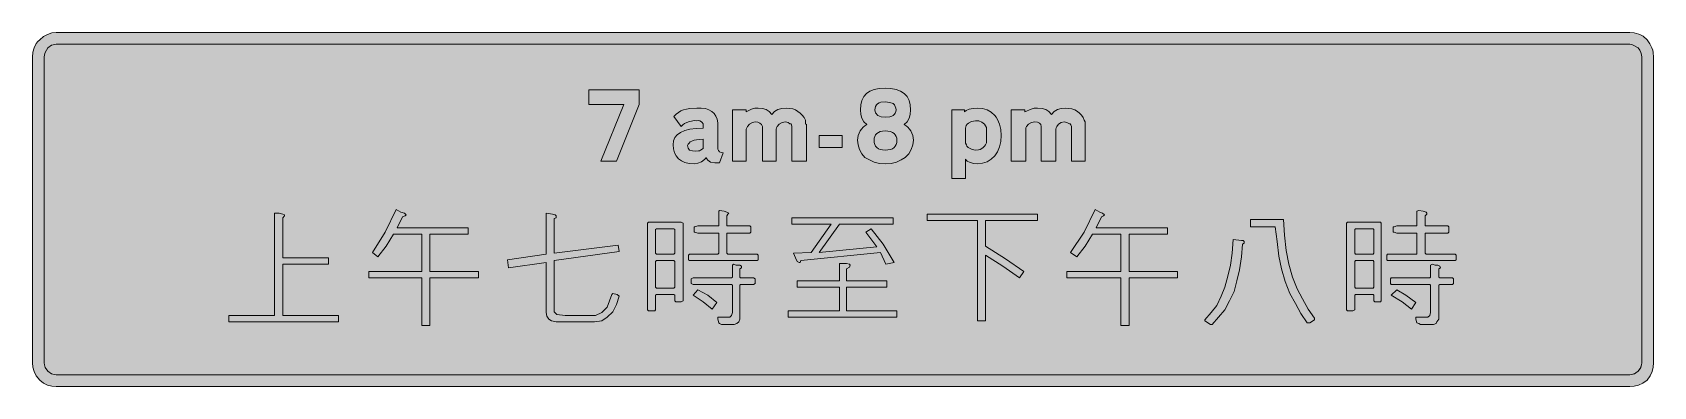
# Model space of a CAD drawing. Header units: metres. Extents: x 18 to 551, y 79 to 195.
import ezdxf

# ---------------------------------------------------------------- set-up
doc = ezdxf.new("R2010")
doc.units = ezdxf.units.M
doc.layers.add('FILL_BLACK_000000', color=7, linetype='Continuous', true_color=0x000000)
doc.layers.add('FILL_PINK_E1E1E1', color=7, linetype='Continuous', true_color=0xe1e1e1)

msp = doc.modelspace()

# ---------------------------------------------------------------- hatches: boundary and pattern name
at = {"layer": 'FILL_BLACK_000000', "true_color": 0x000000}
h = msp.add_hatch(color=7, dxfattribs=at)
h.dxf.hatch_style = 1
h.paths.add_polyline_path([(545.79, 194.34), (546.47, 194.06), (547.14, 193.66), (548.49, 192.54), (549.35, 191.19), (549.99, 189.84), (550.34, 189.12), (550.51, 188.34), (550.59, 186.84), (550.59, 86.34), (550.47, 84.94), (550.1, 83.49), (549.45, 82.04), (548.49, 80.64), (547.09, 79.68), (545.64, 79.03), (544.19, 78.66), (542.79, 78.54), (26.19, 78.54), (24.8, 78.66), (23.38, 79.03), (22.01, 79.68), (20.79, 80.64), (19.66, 82.04), (18.91, 83.49), (18.51, 84.94), (18.39, 86.34), (18.39, 186.84), (18.51, 188.41), (18.91, 189.91), (19.66, 191.31), (20.17, 191.95), (20.79, 192.54), (22.01, 193.55), (23.38, 194.3), (24.8, 194.78), (26.19, 194.94), (542.79, 194.94), (544.18, 194.75), (545.79, 194.34)])
h.paths.add_polyline_path([(24.69, 190.74), (23.49, 189.84), (22.59, 188.34), (22.33, 187.59), (22.29, 186.84), (22.29, 86.34), (22.33, 85.7), (22.59, 84.84), (23.49, 83.64), (24.69, 82.74), (25.55, 82.48), (26.19, 82.44), (542.79, 82.44), (543.43, 82.48), (544.29, 82.74), (545.49, 83.64), (546.39, 84.84), (546.65, 85.7), (546.69, 86.34), (546.69, 186.84), (546.63, 187.56), (546.43, 188.34), (546.06, 189.12), (545.49, 189.84), (544.14, 190.66), (543.46, 190.94), (542.79, 191.04), (26.19, 191.04), (24.69, 190.74)], flags=16)
h = msp.add_hatch(color=7, dxfattribs=at)
h.dxf.hatch_style = 1
h.paths.add_polyline_path([(201.09, 171.24), (201.09, 176.04), (217.59, 176.04), (217.59, 171.24), (210.09, 152.64), (204.99, 152.64), (212.49, 171.24), (201.09, 171.24)])
h = msp.add_hatch(color=7, dxfattribs=at)
h.dxf.hatch_style = 1
h.paths.add_polyline_path([(293.14, 153.01), (291.69, 153.84), (290.68, 155.07), (289.93, 156.46), (289.45, 157.97), (289.29, 159.54), (289.35, 160.33), (289.51, 161.1), (289.76, 161.84), (290.12, 162.54), (290.55, 163.18), (291.06, 163.76), (291.64, 164.25), (292.29, 164.64), (291.33, 165.6), (290.68, 166.7), (290.31, 167.97), (290.19, 169.44), (290.32, 171.13), (290.7, 172.59), (291.33, 173.83), (292.22, 174.84), (293.35, 175.63), (294.75, 176.19), (296.39, 176.53), (298.29, 176.64), (300.2, 176.53), (301.89, 176.19), (303.35, 175.63), (304.59, 174.84), (305.55, 173.83), (306.2, 172.59), (306.57, 171.13), (306.69, 169.44), (306.57, 167.97), (306.2, 166.7), (305.55, 165.6), (304.59, 164.64), (305.24, 164.25), (305.82, 163.76), (306.33, 163.18), (306.77, 162.54), (307.12, 161.84), (307.37, 161.1), (307.53, 160.33), (307.59, 159.54), (307.42, 157.97), (306.92, 156.46), (306.07, 155.07), (304.89, 153.84), (303.61, 153.01), (302.04, 152.34), (300.25, 151.9), (298.29, 151.74), (296.5, 151.9), (294.76, 152.34), (293.14, 153.01)])
h.paths.add_polyline_path([(300.99, 167.68), (301.38, 168.02), (301.67, 168.43), (301.83, 168.91), (301.89, 169.44), (301.83, 170.06), (301.67, 170.6), (301.38, 171.09), (300.99, 171.54), (299.87, 171.95), (298.29, 172.14), (296.89, 171.97), (296.32, 171.76), (295.85, 171.46), (295.48, 171.09), (295.21, 170.62), (295.05, 170.07), (294.99, 169.44), (295.05, 168.99), (295.21, 168.54), (295.89, 167.64), (296.98, 167.23), (298.29, 167.04), (299.87, 167.2), (300.48, 167.4), (300.99, 167.68)], flags=16)
h.paths.add_polyline_path([(296.71, 162.32), (296.1, 162.07), (295.59, 161.71), (295.2, 161.28), (294.91, 160.77), (294.75, 160.19), (294.69, 159.54), (294.75, 158.8), (294.91, 158.14), (295.2, 157.57), (295.59, 157.1), (296.1, 156.73), (296.71, 156.46), (297.45, 156.3), (298.29, 156.24), (299.23, 156.3), (300.04, 156.46), (300.71, 156.73), (301.25, 157.1), (301.67, 157.57), (301.96, 158.14), (302.13, 158.8), (302.19, 159.54), (302.13, 160.19), (301.96, 160.77), (301.67, 161.28), (301.25, 161.71), (300.71, 162.07), (300.04, 162.32), (299.23, 162.48), (298.29, 162.54), (297.45, 162.48), (296.71, 162.32)], flags=16)
h = msp.add_hatch(color=7, dxfattribs=at)
h.dxf.hatch_style = 1
h.paths.add_polyline_path([(230.46, 168.65), (231.28, 169.12), (232.18, 169.48), (233.14, 169.74), (234.18, 169.91), (236.49, 170.04), (237.98, 170.06), (239.3, 169.88), (240.44, 169.52), (241.4, 168.99), (242.18, 168.29), (242.78, 167.42), (243.18, 166.41), (243.39, 165.24), (243.39, 156.54), (243.58, 156.09), (243.99, 155.64), (244.48, 155.49), (245.19, 155.34), (243.99, 152.04), (242.38, 152.08), (240.99, 152.34), (240.13, 152.98), (239.49, 153.84), (239.3, 153.49), (238.97, 153.13), (237.99, 152.45), (236.79, 151.94), (235.59, 151.74), (234, 151.85), (232.61, 152.18), (231.43, 152.71), (230.45, 153.43), (229.69, 154.33), (229.14, 155.41), (228.8, 156.65), (228.69, 158.04), (228.84, 159.31), (229.31, 160.4), (230.08, 161.33), (231.16, 162.09), (232.56, 162.68), (234.26, 163.1), (236.27, 163.36), (238.59, 163.44), (238.59, 164.04), (238.59, 164.94), (238.29, 165.35), (238.17, 165.49), (237.99, 165.54), (237.46, 165.91), (237.06, 165.96), (236.49, 165.84), (235.81, 165.96), (235.14, 165.91), (233.79, 165.54), (232.48, 165.01), (231.89, 164.61), (231.39, 164.04), (228.99, 167.34), (229.69, 168.06), (230.46, 168.65)])
h.paths.add_polyline_path([(235.61, 159.49), (234.91, 159.24), (234.37, 158.93), (233.95, 158.57), (233.66, 158.17), (233.49, 157.74), (233.68, 156.88), (234.09, 156.24), (235.03, 155.98), (236.19, 155.94), (237.05, 155.98), (237.41, 156.07), (237.69, 156.24), (238.59, 156.84), (238.59, 159.84), (236.44, 159.68), (235.61, 159.49)], flags=16)
h = msp.add_hatch(color=7, dxfattribs=at)
h.dxf.hatch_style = 1
h.paths.add_polyline_path([(266.97, 169.97), (267.97, 169.77), (268.89, 169.44), (269.71, 168.99), (270.46, 168.43), (271.12, 167.76), (271.7, 167), (272.19, 166.14), (272.19, 165.54), (272.19, 164.94), (272.49, 164.64), (272.49, 152.64), (267.69, 152.64), (267.69, 164.04), (267.62, 164.6), (267.44, 164.84), (267.09, 164.94), (266.45, 165.35), (265.59, 165.54), (264.49, 165.33), (263.53, 164.79), (262.85, 164.02), (262.66, 163.59), (262.59, 163.14), (262.59, 152.64), (258.09, 152.64), (258.09, 164.04), (257.76, 164.65), (257.23, 165.13), (256.53, 165.43), (255.69, 165.54), (254.76, 165.33), (253.85, 164.79), (253.12, 164.02), (252.69, 163.14), (252.69, 152.64), (248.19, 152.64), (248.19, 169.44), (252.69, 169.44), (252.69, 168.84), (254.49, 169.74), (255.54, 170), (256.59, 170.04), (258.05, 169.92), (259.29, 169.55), (260.3, 168.9), (261.09, 167.94), (262.05, 168.9), (263.15, 169.55), (264.42, 169.92), (265.89, 170.04), (266.97, 169.97)])
h = msp.add_hatch(color=7, dxfattribs=at)
h.dxf.hatch_style = 1
h.paths.add_polyline_path([(324.39, 168.84), (324.92, 169.28), (325.93, 169.66), (327.22, 169.94), (328.59, 170.04), (330.28, 169.92), (331.78, 169.51), (333.1, 168.77), (334.29, 167.64), (334.81, 167.04), (335.25, 166.36), (335.9, 164.79), (336.27, 163), (336.39, 161.04), (336.25, 159.09), (335.85, 157.31), (335.19, 155.72), (334.29, 154.36), (333.17, 153.26), (331.83, 152.43), (330.3, 151.92), (328.59, 151.74), (327.39, 151.85), (326.19, 152.15), (325.21, 152.63), (324.88, 152.92), (324.69, 153.24), (324.69, 146.94), (320.19, 146.94), (320.19, 169.44), (324.39, 169.44), (324.39, 168.84)])
h.paths.add_polyline_path([(324.73, 158.49), (324.99, 158.04), (325.18, 157.59), (325.59, 157.14), (326.9, 156.46), (327.99, 156.24), (328.93, 156.31), (329.47, 156.49), (330.09, 156.84), (330.54, 157.12), (330.95, 157.51), (331.31, 158.02), (331.59, 158.64), (331.59, 159.24), (331.59, 162.84), (331.59, 163.14), (331.59, 163.74), (331.31, 164.27), (330.95, 164.74), (330.05, 165.46), (329.1, 165.85), (328.67, 165.9), (328.29, 165.84), (327.99, 165.84), (327.33, 165.79), (326.71, 165.63), (325.66, 165.09), (325.26, 164.73), (324.95, 164.32), (324.76, 163.89), (324.69, 163.44), (324.69, 158.94), (324.73, 158.49)], flags=16)
h = msp.add_hatch(color=7, dxfattribs=at)
h.dxf.hatch_style = 1
h.paths.add_polyline_path([(346.39, 165.33), (345.43, 164.79), (344.75, 164.02), (344.56, 163.59), (344.49, 163.14), (344.49, 152.64), (339.69, 152.64), (339.69, 169.44), (344.19, 169.44), (344.19, 168.84), (346.29, 169.74), (347.23, 170), (348.39, 170.04), (349.85, 169.92), (351.09, 169.55), (352.1, 168.9), (352.89, 167.94), (353.85, 168.9), (354.92, 169.55), (356.1, 169.92), (357.39, 170.04), (358.57, 169.97), (359.64, 169.77), (360.6, 169.44), (361.44, 168.99), (362.17, 168.43), (362.79, 167.76), (363.3, 167), (363.69, 166.14), (363.99, 165.54), (363.99, 164.94), (363.99, 164.64), (363.99, 152.64), (359.49, 152.64), (359.49, 164.04), (359.3, 164.6), (359.11, 164.84), (358.89, 164.94), (357.99, 165.35), (357.09, 165.54), (356.16, 165.33), (355.29, 164.79), (354.64, 164.02), (354.46, 163.59), (354.39, 163.14), (354.39, 152.64), (349.59, 152.64), (349.59, 164.04), (349.43, 164.65), (348.99, 165.13), (348.32, 165.43), (347.49, 165.54), (346.39, 165.33)])
h = msp.add_hatch(color=7, dxfattribs=at)
h.dxf.hatch_style = 1
h.paths.add_polyline_path([(276.69, 157.14), (276.69, 161.04), (284.19, 161.04), (284.19, 157.14), (276.69, 157.14)])
h = msp.add_hatch(color=7, dxfattribs=at)
h.dxf.hatch_style = 1
h.paths.add_polyline_path([(82.89, 101.94), (97.89, 101.94), (97.89, 135.54), (99.39, 135.54), (100.59, 135.24), (101.19, 134.94), (101.19, 134.64), (100.59, 134.04), (100.59, 120.84), (115.59, 120.84), (115.59, 118.74), (100.59, 118.74), (100.59, 101.94), (118.89, 101.94), (118.89, 99.84), (82.89, 99.84), (82.89, 101.94)])
h = msp.add_hatch(color=7, dxfattribs=at)
h.dxf.hatch_style = 1
h.paths.add_polyline_path([(164.79, 116.34), (164.79, 114.24), (148.89, 114.24), (148.89, 98.64), (146.19, 98.64), (146.19, 114.24), (128.79, 114.24), (128.79, 116.34), (146.19, 116.34), (146.19, 128.64), (136.89, 128.64), (134.49, 124.74), (131.79, 121.14), (129.99, 122.64), (134.19, 129.24), (137.79, 136.74), (139.29, 135.84), (140.49, 135.54), (141.09, 134.94), (140.79, 134.64), (139.89, 134.34), (138.09, 130.74), (161.49, 130.74), (161.49, 128.64), (148.89, 128.64), (148.89, 116.34), (164.79, 116.34)])
h = msp.add_hatch(color=7, dxfattribs=at)
h.dxf.hatch_style = 1
h.paths.add_polyline_path([(189.69, 103.14), (190.59, 102.24), (193.29, 101.94), (203.19, 101.94), (205.29, 102.84), (207.09, 104.64), (208.59, 108.84), (208.89, 109.14), (210.39, 108.84), (210.99, 108.24), (210.09, 105.54), (208.89, 103.14), (207.09, 101.34), (205.29, 100.14), (202.89, 99.84), (190.29, 99.84), (188.79, 100.14), (187.89, 100.74), (187.29, 101.64), (186.99, 102.84), (186.99, 119.34), (174.69, 117.54), (174.39, 120.24), (186.99, 122.04), (186.99, 135.54), (189.09, 135.24), (189.99, 134.94), (190.29, 134.64), (190.29, 134.04), (189.69, 133.74), (189.69, 122.34), (210.69, 125.04), (210.99, 122.94), (189.69, 119.94), (189.69, 103.14)])
h = msp.add_hatch(color=7, dxfattribs=at)
h.dxf.hatch_style = 1
h.paths.add_polyline_path([(243.39, 128.94), (236.79, 128.94), (235.89, 129.24), (235.59, 129.24), (235.59, 131.04), (235.89, 131.04), (236.79, 131.34), (243.39, 131.34), (243.69, 131.34), (243.69, 136.14), (243.99, 136.44), (245.49, 136.14), (246.39, 135.84), (246.99, 135.54), (246.69, 135.24), (246.39, 134.64), (246.39, 131.34), (246.69, 131.34), (253.89, 131.34), (254.19, 131.04), (254.19, 129.24), (253.89, 128.94), (246.69, 128.94), (246.39, 128.94), (246.39, 122.34), (246.69, 122.04), (256.29, 122.04), (256.59, 121.74), (256.59, 120.24), (256.29, 119.94), (234.09, 119.94), (233.79, 120.24), (233.79, 121.74), (234.09, 122.04), (243.39, 122.04), (243.69, 122.34), (243.69, 128.94), (243.39, 128.94)])
h = msp.add_hatch(color=7, dxfattribs=at)
h.dxf.hatch_style = 1
h.paths.add_polyline_path([(270.39, 119.34), (270.09, 119.34), (269.49, 119.64), (268.89, 120.84), (268.29, 122.34), (273.99, 122.64), (280.59, 131.94), (267.69, 131.94), (267.69, 134.04), (300.99, 134.04), (300.99, 131.94), (283.29, 131.94), (276.69, 122.64), (295.59, 124.44), (291.99, 129.24), (293.79, 130.44), (297.69, 125.34), (301.29, 119.34), (298.59, 118.74), (296.79, 122.64), (270.69, 119.94), (270.39, 119.34)])
h = msp.add_hatch(color=7, dxfattribs=at)
h.dxf.hatch_style = 1
h.paths.add_polyline_path([(312.09, 133.14), (312.09, 135.24), (348.39, 135.24), (348.39, 133.14), (331.29, 133.14), (331.29, 124.74), (337.89, 120.54), (343.89, 116.34), (342.39, 114.24), (336.99, 118.14), (331.29, 121.74), (331.29, 100.14), (328.59, 100.14), (328.59, 133.14), (312.09, 133.14)])
h = msp.add_hatch(color=7, dxfattribs=at)
h.dxf.hatch_style = 1
h.paths.add_polyline_path([(357.99, 114.24), (357.99, 116.34), (375.69, 116.34), (375.69, 128.64), (366.39, 128.64), (363.99, 124.74), (361.29, 121.14), (359.19, 122.64), (363.69, 129.24), (367.29, 136.74), (368.79, 135.84), (369.69, 135.54), (370.29, 134.94), (369.99, 134.64), (369.39, 134.34), (367.59, 130.74), (390.99, 130.74), (390.99, 128.64), (378.39, 128.64), (378.39, 116.34), (394.29, 116.34), (394.29, 114.24), (378.39, 114.24), (378.39, 98.64), (375.69, 98.64), (375.69, 114.24), (357.99, 114.24)])
h = msp.add_hatch(color=7, dxfattribs=at)
h.dxf.hatch_style = 1
h.paths.add_polyline_path([(429.39, 128.34), (429.99, 123.24), (430.89, 118.74), (432.09, 114.54), (433.59, 110.64), (435.39, 107.34), (437.19, 104.04), (439.29, 101.04), (439.29, 100.44), (437.79, 99.54), (436.89, 99.54), (434.79, 102.54), (432.99, 105.84), (431.19, 109.14), (429.69, 113.04), (428.49, 117.24), (427.59, 121.44), (426.99, 126.24), (426.39, 131.04), (418.29, 131.04), (418.29, 133.44), (429.09, 133.44), (429.39, 128.34)])
h = msp.add_hatch(color=7, dxfattribs=at)
h.dxf.hatch_style = 1
h.paths.add_polyline_path([(466.29, 128.94), (465.39, 129.24), (465.09, 129.24), (465.09, 131.04), (465.39, 131.04), (466.29, 131.34), (472.89, 131.34), (472.89, 136.14), (473.49, 136.44), (474.99, 136.14), (475.89, 135.84), (476.19, 135.54), (476.19, 135.24), (475.59, 134.64), (475.59, 131.34), (475.89, 131.34), (483.09, 131.34), (483.39, 131.04), (483.39, 129.24), (483.09, 128.94), (475.89, 128.94), (475.59, 128.94), (475.59, 122.34), (475.89, 122.04), (485.49, 122.04), (485.79, 121.74), (485.79, 120.24), (485.49, 119.94), (463.29, 119.94), (462.99, 120.24), (462.99, 121.74), (463.29, 122.04), (472.89, 122.04), (472.89, 122.34), (472.89, 128.94), (466.29, 128.94)])
h = msp.add_hatch(color=7, dxfattribs=at)
h.dxf.hatch_style = 1
h.paths.add_polyline_path([(229.59, 106.44), (229.29, 106.74), (229.29, 108.54), (228.99, 108.84), (223.29, 108.84), (222.99, 108.54), (222.99, 103.74), (222.69, 103.44), (220.59, 103.44), (220.29, 103.74), (220.29, 132.24), (220.59, 132.54), (231.39, 132.54), (231.99, 132.24), (231.99, 106.74), (231.39, 106.44), (229.59, 106.44)])
h.paths.add_polyline_path([(229.29, 130.14), (228.99, 130.44), (223.29, 130.44), (222.99, 130.14), (222.99, 122.34), (223.29, 122.04), (228.99, 122.04), (229.29, 122.34), (229.29, 130.14)], flags=16)
h.paths.add_polyline_path([(222.99, 111.24), (223.29, 110.94), (228.99, 110.94), (229.29, 111.24), (229.29, 119.64), (228.99, 119.94), (223.29, 119.94), (222.99, 119.64), (222.99, 111.24)], flags=16)
h = msp.add_hatch(color=7, dxfattribs=at)
h.dxf.hatch_style = 1
h.paths.add_polyline_path([(459.09, 106.44), (458.79, 106.74), (458.79, 108.54), (458.49, 108.84), (452.79, 108.84), (452.49, 108.54), (452.49, 103.74), (451.89, 103.44), (450.09, 103.44), (449.79, 103.74), (449.79, 132.24), (450.09, 132.54), (460.89, 132.54), (461.19, 132.24), (461.19, 106.74), (460.89, 106.44), (459.09, 106.44)])
h.paths.add_polyline_path([(458.79, 130.14), (458.49, 130.44), (452.79, 130.44), (452.49, 130.14), (452.49, 122.34), (452.79, 122.04), (458.49, 122.04), (458.79, 122.34), (458.79, 130.14)], flags=16)
h.paths.add_polyline_path([(452.49, 111.24), (452.79, 110.94), (458.49, 110.94), (458.79, 111.24), (458.79, 119.64), (458.49, 119.94), (452.79, 119.94), (452.49, 119.64), (452.49, 111.24)], flags=16)
h = msp.add_hatch(color=7, dxfattribs=at)
h.dxf.hatch_style = 1
h.paths.add_polyline_path([(411.69, 118.44), (412.29, 122.34), (412.59, 126.84), (415.29, 126.54), (415.89, 126.54), (416.19, 126.24), (416.19, 125.64), (415.59, 125.34), (415.29, 121.14), (414.69, 116.94), (413.79, 113.34), (412.89, 109.74), (411.39, 106.74), (409.89, 103.74), (407.79, 101.34), (405.69, 98.94), (405.09, 98.94), (403.29, 100.14), (403.29, 100.44), (405.39, 102.84), (407.19, 105.24), (408.69, 108.24), (409.89, 111.24), (410.79, 114.84), (411.69, 118.44)])
h = msp.add_hatch(color=7, dxfattribs=at)
h.dxf.hatch_style = 1
h.paths.add_polyline_path([(255.69, 113.94), (255.69, 112.44), (255.09, 112.14), (250.89, 112.14), (250.59, 111.84), (250.59, 101.64), (250.59, 100.74), (250.29, 99.84), (249.69, 99.24), (248.79, 98.94), (244.59, 98.94), (243.99, 99.24), (243.69, 99.54), (243.39, 100.74), (243.39, 101.34), (243.99, 101.34), (247.29, 101.34), (247.89, 101.94), (248.19, 102.84), (248.19, 111.84), (247.89, 112.14), (235.29, 112.14), (234.69, 112.44), (234.69, 113.94), (235.29, 114.24), (247.89, 114.24), (248.19, 114.54), (248.19, 118.44), (248.49, 118.74), (249.39, 118.44), (250.59, 118.44), (251.19, 118.14), (251.19, 117.54), (250.59, 117.24), (250.59, 114.54), (250.89, 114.24), (255.09, 114.24), (255.69, 113.94)])
h = msp.add_hatch(color=7, dxfattribs=at)
h.dxf.hatch_style = 1
h.paths.add_polyline_path([(285.69, 119.04), (286.59, 118.74), (286.89, 118.44), (286.59, 117.84), (285.69, 117.24), (285.69, 113.34), (298.89, 113.34), (298.89, 111.24), (285.69, 111.24), (285.69, 103.44), (302.19, 103.44), (302.19, 101.34), (266.49, 101.34), (266.49, 103.44), (283.29, 103.44), (283.29, 111.24), (269.49, 111.24), (269.49, 113.34), (283.29, 113.34), (283.29, 119.04), (285.69, 119.04)])
h = msp.add_hatch(color=7, dxfattribs=at)
h.dxf.hatch_style = 1
h.paths.add_polyline_path([(479.49, 99.84), (479.19, 99.24), (478.29, 98.94), (474.09, 98.94), (473.49, 99.24), (472.89, 99.54), (472.59, 100.74), (472.59, 101.34), (473.19, 101.34), (476.49, 101.34), (477.09, 101.94), (477.39, 102.84), (477.39, 111.84), (477.09, 112.14), (464.49, 112.14), (464.19, 112.44), (464.19, 113.94), (464.49, 114.24), (477.09, 114.24), (477.39, 114.54), (477.39, 118.44), (477.99, 118.74), (478.89, 118.44), (479.79, 118.44), (480.39, 118.14), (480.69, 117.54), (480.09, 117.24), (480.09, 114.54), (480.39, 114.24), (484.59, 114.24), (484.89, 113.94), (484.89, 112.44), (484.59, 112.14), (480.39, 112.14), (480.09, 111.84), (480.09, 101.64), (480.09, 100.74), (479.49, 99.84)])
h = msp.add_hatch(color=7, dxfattribs=at)
h.dxf.hatch_style = 1
h.paths.add_polyline_path([(241.59, 104.04), (238.59, 106.44), (235.29, 108.54), (236.79, 110.34), (240.09, 108.54), (243.09, 106.14), (241.59, 104.04)])
h = msp.add_hatch(color=7, dxfattribs=at)
h.dxf.hatch_style = 1
h.paths.add_polyline_path([(466.29, 110.34), (469.29, 108.54), (472.59, 106.14), (471.09, 104.04), (468.09, 106.44), (464.49, 108.54), (466.29, 110.34)])
at = {"layer": 'FILL_PINK_E1E1E1', "true_color": 0xe1e1e1}
h = msp.add_hatch(color=7, dxfattribs=at)
h.dxf.hatch_style = 1
h.paths.add_polyline_path([(542.79, 191.04), (543.46, 190.94), (544.14, 190.66), (545.49, 189.84), (546.06, 189.12), (546.43, 188.34), (546.63, 187.56), (546.69, 186.84), (546.69, 86.34), (546.63, 85.66), (546.43, 84.99), (546.06, 84.31), (545.49, 83.64), (544.81, 83.07), (544.14, 82.7), (543.46, 82.5), (542.79, 82.44), (26.19, 82.44), (25.55, 82.48), (24.69, 82.74), (23.49, 83.64), (22.59, 84.84), (22.33, 85.7), (22.29, 86.34), (22.29, 186.84), (22.33, 187.59), (22.59, 188.34), (23.49, 189.84), (24.69, 190.74), (26.19, 191.04), (542.79, 191.04)])

# ---------------------------------------------------------------- linework, layer by layer
at = {"layer": 'FILL_BLACK_000000', "lineweight": 0, "true_color": 0x000000}
for points in [[(545.79, 194.34), (546.47, 194.06), (547.14, 193.66), (548.49, 192.54), (549.35, 191.19), (549.99, 189.84), (550.34, 189.12), (550.51, 188.34), (550.59, 186.84), (550.59, 86.34), (550.47, 84.94), (550.1, 83.49), (549.45, 82.04), (548.49, 80.64), (547.09, 79.68), (545.64, 79.03), (544.19, 78.66), (542.79, 78.54), (26.19, 78.54), (24.8, 78.66), (23.38, 79.03), (22.01, 79.68), (20.79, 80.64), (19.66, 82.04), (18.91, 83.49), (18.51, 84.94), (18.39, 86.34), (18.39, 186.84), (18.51, 188.41), (18.91, 189.91), (19.66, 191.31), (20.17, 191.95), (20.79, 192.54), (22.01, 193.55), (23.38, 194.3), (24.8, 194.78), (26.19, 194.94), (542.79, 194.94), (544.18, 194.75)], [(24.69, 190.74), (23.49, 189.84), (22.59, 188.34), (22.33, 187.59), (22.29, 186.84), (22.29, 86.34), (22.33, 85.7), (22.59, 84.84), (23.49, 83.64), (24.69, 82.74), (25.55, 82.48), (26.19, 82.44), (542.79, 82.44), (543.43, 82.48), (544.29, 82.74), (545.49, 83.64), (546.39, 84.84), (546.65, 85.7), (546.69, 86.34), (546.69, 186.84), (546.63, 187.56), (546.43, 188.34), (546.06, 189.12), (545.49, 189.84), (544.14, 190.66), (543.46, 190.94), (542.79, 191.04), (26.19, 191.04)], [(201.09, 171.24), (201.09, 176.04), (217.59, 176.04), (217.59, 171.24), (210.09, 152.64), (204.99, 152.64), (212.49, 171.24)], [(293.14, 153.01), (291.69, 153.84), (290.68, 155.07), (289.93, 156.46), (289.45, 157.97), (289.29, 159.54), (289.35, 160.33), (289.51, 161.1), (289.76, 161.84), (290.12, 162.54), (290.55, 163.18), (291.06, 163.76), (291.64, 164.25), (292.29, 164.64), (291.33, 165.6), (290.68, 166.7), (290.31, 167.97), (290.19, 169.44), (290.32, 171.13), (290.7, 172.59), (291.33, 173.83), (292.22, 174.84), (293.35, 175.63), (294.75, 176.19), (296.39, 176.53), (298.29, 176.64), (300.2, 176.53), (301.89, 176.19), (303.35, 175.63), (304.59, 174.84), (305.55, 173.83), (306.2, 172.59), (306.57, 171.13), (306.69, 169.44), (306.57, 167.97), (306.2, 166.7), (305.55, 165.6), (304.59, 164.64), (305.24, 164.25), (305.82, 163.76), (306.33, 163.18), (306.77, 162.54), (307.12, 161.84), (307.37, 161.1), (307.53, 160.33), (307.59, 159.54), (307.42, 157.97), (306.92, 156.46), (306.07, 155.07), (304.89, 153.84), (303.61, 153.01), (302.04, 152.34), (300.25, 151.9), (298.29, 151.74), (296.5, 151.9), (294.76, 152.34)], [(300.99, 167.68), (301.38, 168.02), (301.67, 168.43), (301.83, 168.91), (301.89, 169.44), (301.83, 170.06), (301.67, 170.6), (301.38, 171.09), (300.99, 171.54), (299.87, 171.95), (298.29, 172.14), (296.89, 171.97), (296.32, 171.76), (295.85, 171.46), (295.48, 171.09), (295.21, 170.62), (295.05, 170.07), (294.99, 169.44), (295.05, 168.99), (295.21, 168.54), (295.89, 167.64), (296.98, 167.23), (298.29, 167.04), (299.87, 167.2), (300.48, 167.4)], [(230.46, 168.65), (231.28, 169.12), (232.18, 169.48), (233.14, 169.74), (234.18, 169.91), (236.49, 170.04), (237.98, 170.06), (239.3, 169.88), (240.44, 169.52), (241.4, 168.99), (242.18, 168.29), (242.78, 167.42), (243.18, 166.41), (243.39, 165.24), (243.39, 156.54), (243.58, 156.09), (243.99, 155.64), (244.48, 155.49), (245.19, 155.34), (243.99, 152.04), (242.38, 152.08), (240.99, 152.34), (240.13, 152.98), (239.49, 153.84), (239.3, 153.49), (238.97, 153.13), (237.99, 152.45), (236.79, 151.94), (235.59, 151.74), (234, 151.85), (232.61, 152.18), (231.43, 152.71), (230.45, 153.43), (229.69, 154.33), (229.14, 155.41), (228.8, 156.65), (228.69, 158.04), (228.84, 159.31), (229.31, 160.4), (230.08, 161.33), (231.16, 162.09), (232.56, 162.68), (234.26, 163.1), (236.27, 163.36), (238.59, 163.44), (238.59, 164.04), (238.59, 164.94), (238.29, 165.35), (238.17, 165.49), (237.99, 165.54), (237.46, 165.91), (237.06, 165.96), (236.49, 165.84), (235.81, 165.96), (235.14, 165.91), (233.79, 165.54), (232.48, 165.01), (231.89, 164.61), (231.39, 164.04), (228.99, 167.34), (229.69, 168.06)], [(266.97, 169.97), (267.97, 169.77), (268.89, 169.44), (269.71, 168.99), (270.46, 168.43), (271.12, 167.76), (271.7, 167), (272.19, 166.14), (272.19, 165.54), (272.19, 164.94), (272.49, 164.64), (272.49, 152.64), (267.69, 152.64), (267.69, 164.04), (267.62, 164.6), (267.44, 164.84), (267.09, 164.94), (266.45, 165.35), (265.59, 165.54), (264.49, 165.33), (263.53, 164.79), (262.85, 164.02), (262.66, 163.59), (262.59, 163.14), (262.59, 152.64), (258.09, 152.64), (258.09, 164.04), (257.76, 164.65), (257.23, 165.13), (256.53, 165.43), (255.69, 165.54), (254.76, 165.33), (253.85, 164.79), (253.12, 164.02), (252.69, 163.14), (252.69, 152.64), (248.19, 152.64), (248.19, 169.44), (252.69, 169.44), (252.69, 168.84), (254.49, 169.74), (255.54, 170), (256.59, 170.04), (258.05, 169.92), (259.29, 169.55), (260.3, 168.9), (261.09, 167.94), (262.05, 168.9), (263.15, 169.55), (264.42, 169.92), (265.89, 170.04)], [(324.39, 168.84), (324.92, 169.28), (325.93, 169.66), (327.22, 169.94), (328.59, 170.04), (330.28, 169.92), (331.78, 169.51), (333.1, 168.77), (334.29, 167.64), (334.81, 167.04), (335.25, 166.36), (335.9, 164.79), (336.27, 163), (336.39, 161.04), (336.25, 159.09), (335.85, 157.31), (335.19, 155.72), (334.29, 154.36), (333.17, 153.26), (331.83, 152.43), (330.3, 151.92), (328.59, 151.74), (327.39, 151.85), (326.19, 152.15), (325.21, 152.63), (324.88, 152.92), (324.69, 153.24), (324.69, 146.94), (320.19, 146.94), (320.19, 169.44), (324.39, 169.44)], [(324.73, 158.49), (324.99, 158.04), (325.18, 157.59), (325.59, 157.14), (326.9, 156.46), (327.99, 156.24), (328.93, 156.31), (329.47, 156.49), (330.09, 156.84), (330.54, 157.12), (330.95, 157.51), (331.31, 158.02), (331.59, 158.64), (331.59, 159.24), (331.59, 162.84), (331.59, 163.14), (331.59, 163.74), (331.31, 164.27), (330.95, 164.74), (330.05, 165.46), (329.1, 165.85), (328.67, 165.9), (328.29, 165.84), (327.99, 165.84), (327.33, 165.79), (326.71, 165.63), (325.66, 165.09), (325.26, 164.73), (324.95, 164.32), (324.76, 163.89), (324.69, 163.44), (324.69, 158.94)], [(346.39, 165.33), (345.43, 164.79), (344.75, 164.02), (344.56, 163.59), (344.49, 163.14), (344.49, 152.64), (339.69, 152.64), (339.69, 169.44), (344.19, 169.44), (344.19, 168.84), (346.29, 169.74), (347.23, 170), (348.39, 170.04), (349.85, 169.92), (351.09, 169.55), (352.1, 168.9), (352.89, 167.94), (353.85, 168.9), (354.92, 169.55), (356.1, 169.92), (357.39, 170.04), (358.57, 169.97), (359.64, 169.77), (360.6, 169.44), (361.44, 168.99), (362.17, 168.43), (362.79, 167.76), (363.3, 167), (363.69, 166.14), (363.99, 165.54), (363.99, 164.94), (363.99, 164.64), (363.99, 152.64), (359.49, 152.64), (359.49, 164.04), (359.3, 164.6), (359.11, 164.84), (358.89, 164.94), (357.99, 165.35), (357.09, 165.54), (356.16, 165.33), (355.29, 164.79), (354.64, 164.02), (354.46, 163.59), (354.39, 163.14), (354.39, 152.64), (349.59, 152.64), (349.59, 164.04), (349.43, 164.65), (348.99, 165.13), (348.32, 165.43), (347.49, 165.54)], [(235.61, 159.49), (234.91, 159.24), (234.37, 158.93), (233.95, 158.57), (233.66, 158.17), (233.49, 157.74), (233.68, 156.88), (234.09, 156.24), (235.03, 155.98), (236.19, 155.94), (237.05, 155.98), (237.41, 156.07), (237.69, 156.24), (238.59, 156.84), (238.59, 159.84), (236.44, 159.68)], [(276.69, 157.14), (276.69, 161.04), (284.19, 161.04), (284.19, 157.14)], [(296.71, 162.32), (296.1, 162.07), (295.59, 161.71), (295.2, 161.28), (294.91, 160.77), (294.75, 160.19), (294.69, 159.54), (294.75, 158.8), (294.91, 158.14), (295.2, 157.57), (295.59, 157.1), (296.1, 156.73), (296.71, 156.46), (297.45, 156.3), (298.29, 156.24), (299.23, 156.3), (300.04, 156.46), (300.71, 156.73), (301.25, 157.1), (301.67, 157.57), (301.96, 158.14), (302.13, 158.8), (302.19, 159.54), (302.13, 160.19), (301.96, 160.77), (301.67, 161.28), (301.25, 161.71), (300.71, 162.07), (300.04, 162.32), (299.23, 162.48), (298.29, 162.54), (297.45, 162.48)], [(82.89, 101.94), (97.89, 101.94), (97.89, 135.54), (99.39, 135.54), (100.59, 135.24), (101.19, 134.94), (101.19, 134.64), (100.59, 134.04), (100.59, 120.84), (115.59, 120.84), (115.59, 118.74), (100.59, 118.74), (100.59, 101.94), (118.89, 101.94), (118.89, 99.84), (82.89, 99.84)], [(164.79, 116.34), (164.79, 114.24), (148.89, 114.24), (148.89, 98.64), (146.19, 98.64), (146.19, 114.24), (128.79, 114.24), (128.79, 116.34), (146.19, 116.34), (146.19, 128.64), (136.89, 128.64), (134.49, 124.74), (131.79, 121.14), (129.99, 122.64), (134.19, 129.24), (137.79, 136.74), (139.29, 135.84), (140.49, 135.54), (141.09, 134.94), (140.79, 134.64), (139.89, 134.34), (138.09, 130.74), (161.49, 130.74), (161.49, 128.64), (148.89, 128.64), (148.89, 116.34)], [(189.69, 103.14), (190.59, 102.24), (193.29, 101.94), (203.19, 101.94), (205.29, 102.84), (207.09, 104.64), (208.59, 108.84), (208.89, 109.14), (210.39, 108.84), (210.99, 108.24), (210.09, 105.54), (208.89, 103.14), (207.09, 101.34), (205.29, 100.14), (202.89, 99.84), (190.29, 99.84), (188.79, 100.14), (187.89, 100.74), (187.29, 101.64), (186.99, 102.84), (186.99, 119.34), (174.69, 117.54), (174.39, 120.24), (186.99, 122.04), (186.99, 135.54), (189.09, 135.24), (189.99, 134.94), (190.29, 134.64), (190.29, 134.04), (189.69, 133.74), (189.69, 122.34), (210.69, 125.04), (210.99, 122.94), (189.69, 119.94)], [(243.39, 128.94), (236.79, 128.94), (235.89, 129.24), (235.59, 129.24), (235.59, 131.04), (235.89, 131.04), (236.79, 131.34), (243.39, 131.34), (243.69, 131.34), (243.69, 136.14), (243.99, 136.44), (245.49, 136.14), (246.39, 135.84), (246.99, 135.54), (246.69, 135.24), (246.39, 134.64), (246.39, 131.34), (246.69, 131.34), (253.89, 131.34), (254.19, 131.04), (254.19, 129.24), (253.89, 128.94), (246.69, 128.94), (246.39, 128.94), (246.39, 122.34), (246.69, 122.04), (256.29, 122.04), (256.59, 121.74), (256.59, 120.24), (256.29, 119.94), (234.09, 119.94), (233.79, 120.24), (233.79, 121.74), (234.09, 122.04), (243.39, 122.04), (243.69, 122.34), (243.69, 128.94)], [(270.39, 119.34), (270.09, 119.34), (269.49, 119.64), (268.89, 120.84), (268.29, 122.34), (273.99, 122.64), (280.59, 131.94), (267.69, 131.94), (267.69, 134.04), (300.99, 134.04), (300.99, 131.94), (283.29, 131.94), (276.69, 122.64), (295.59, 124.44), (291.99, 129.24), (293.79, 130.44), (297.69, 125.34), (301.29, 119.34), (298.59, 118.74), (296.79, 122.64), (270.69, 119.94)], [(312.09, 133.14), (312.09, 135.24), (348.39, 135.24), (348.39, 133.14), (331.29, 133.14), (331.29, 124.74), (337.89, 120.54), (343.89, 116.34), (342.39, 114.24), (336.99, 118.14), (331.29, 121.74), (331.29, 100.14), (328.59, 100.14), (328.59, 133.14)], [(357.99, 114.24), (357.99, 116.34), (375.69, 116.34), (375.69, 128.64), (366.39, 128.64), (363.99, 124.74), (361.29, 121.14), (359.19, 122.64), (363.69, 129.24), (367.29, 136.74), (368.79, 135.84), (369.69, 135.54), (370.29, 134.94), (369.99, 134.64), (369.39, 134.34), (367.59, 130.74), (390.99, 130.74), (390.99, 128.64), (378.39, 128.64), (378.39, 116.34), (394.29, 116.34), (394.29, 114.24), (378.39, 114.24), (378.39, 98.64), (375.69, 98.64), (375.69, 114.24)], [(429.39, 128.34), (429.99, 123.24), (430.89, 118.74), (432.09, 114.54), (433.59, 110.64), (435.39, 107.34), (437.19, 104.04), (439.29, 101.04), (439.29, 100.44), (437.79, 99.54), (436.89, 99.54), (434.79, 102.54), (432.99, 105.84), (431.19, 109.14), (429.69, 113.04), (428.49, 117.24), (427.59, 121.44), (426.99, 126.24), (426.39, 131.04), (418.29, 131.04), (418.29, 133.44), (429.09, 133.44)], [(466.29, 128.94), (465.39, 129.24), (465.09, 129.24), (465.09, 131.04), (465.39, 131.04), (466.29, 131.34), (472.89, 131.34), (472.89, 136.14), (473.49, 136.44), (474.99, 136.14), (475.89, 135.84), (476.19, 135.54), (476.19, 135.24), (475.59, 134.64), (475.59, 131.34), (475.89, 131.34), (483.09, 131.34), (483.39, 131.04), (483.39, 129.24), (483.09, 128.94), (475.89, 128.94), (475.59, 128.94), (475.59, 122.34), (475.89, 122.04), (485.49, 122.04), (485.79, 121.74), (485.79, 120.24), (485.49, 119.94), (463.29, 119.94), (462.99, 120.24), (462.99, 121.74), (463.29, 122.04), (472.89, 122.04), (472.89, 122.34), (472.89, 128.94)], [(229.59, 106.44), (229.29, 106.74), (229.29, 108.54), (228.99, 108.84), (223.29, 108.84), (222.99, 108.54), (222.99, 103.74), (222.69, 103.44), (220.59, 103.44), (220.29, 103.74), (220.29, 132.24), (220.59, 132.54), (231.39, 132.54), (231.99, 132.24), (231.99, 106.74), (231.39, 106.44)], [(229.29, 130.14), (228.99, 130.44), (223.29, 130.44), (222.99, 130.14), (222.99, 122.34), (223.29, 122.04), (228.99, 122.04), (229.29, 122.34)], [(459.09, 106.44), (458.79, 106.74), (458.79, 108.54), (458.49, 108.84), (452.79, 108.84), (452.49, 108.54), (452.49, 103.74), (451.89, 103.44), (450.09, 103.44), (449.79, 103.74), (449.79, 132.24), (450.09, 132.54), (460.89, 132.54), (461.19, 132.24), (461.19, 106.74), (460.89, 106.44)], [(458.79, 130.14), (458.49, 130.44), (452.79, 130.44), (452.49, 130.14), (452.49, 122.34), (452.79, 122.04), (458.49, 122.04), (458.79, 122.34)], [(411.69, 118.44), (412.29, 122.34), (412.59, 126.84), (415.29, 126.54), (415.89, 126.54), (416.19, 126.24), (416.19, 125.64), (415.59, 125.34), (415.29, 121.14), (414.69, 116.94), (413.79, 113.34), (412.89, 109.74), (411.39, 106.74), (409.89, 103.74), (407.79, 101.34), (405.69, 98.94), (405.09, 98.94), (403.29, 100.14), (403.29, 100.44), (405.39, 102.84), (407.19, 105.24), (408.69, 108.24), (409.89, 111.24), (410.79, 114.84)], [(222.99, 111.24), (223.29, 110.94), (228.99, 110.94), (229.29, 111.24), (229.29, 119.64), (228.99, 119.94), (223.29, 119.94), (222.99, 119.64)], [(255.69, 113.94), (255.69, 112.44), (255.09, 112.14), (250.89, 112.14), (250.59, 111.84), (250.59, 101.64), (250.59, 100.74), (250.29, 99.84), (249.69, 99.24), (248.79, 98.94), (244.59, 98.94), (243.99, 99.24), (243.69, 99.54), (243.39, 100.74), (243.39, 101.34), (243.99, 101.34), (247.29, 101.34), (247.89, 101.94), (248.19, 102.84), (248.19, 111.84), (247.89, 112.14), (235.29, 112.14), (234.69, 112.44), (234.69, 113.94), (235.29, 114.24), (247.89, 114.24), (248.19, 114.54), (248.19, 118.44), (248.49, 118.74), (249.39, 118.44), (250.59, 118.44), (251.19, 118.14), (251.19, 117.54), (250.59, 117.24), (250.59, 114.54), (250.89, 114.24), (255.09, 114.24)], [(285.69, 119.04), (286.59, 118.74), (286.89, 118.44), (286.59, 117.84), (285.69, 117.24), (285.69, 113.34), (298.89, 113.34), (298.89, 111.24), (285.69, 111.24), (285.69, 103.44), (302.19, 103.44), (302.19, 101.34), (266.49, 101.34), (266.49, 103.44), (283.29, 103.44), (283.29, 111.24), (269.49, 111.24), (269.49, 113.34), (283.29, 113.34), (283.29, 119.04)], [(452.49, 111.24), (452.79, 110.94), (458.49, 110.94), (458.79, 111.24), (458.79, 119.64), (458.49, 119.94), (452.79, 119.94), (452.49, 119.64)], [(479.49, 99.84), (479.19, 99.24), (478.29, 98.94), (474.09, 98.94), (473.49, 99.24), (472.89, 99.54), (472.59, 100.74), (472.59, 101.34), (473.19, 101.34), (476.49, 101.34), (477.09, 101.94), (477.39, 102.84), (477.39, 111.84), (477.09, 112.14), (464.49, 112.14), (464.19, 112.44), (464.19, 113.94), (464.49, 114.24), (477.09, 114.24), (477.39, 114.54), (477.39, 118.44), (477.99, 118.74), (478.89, 118.44), (479.79, 118.44), (480.39, 118.14), (480.69, 117.54), (480.09, 117.24), (480.09, 114.54), (480.39, 114.24), (484.59, 114.24), (484.89, 113.94), (484.89, 112.44), (484.59, 112.14), (480.39, 112.14), (480.09, 111.84), (480.09, 101.64), (480.09, 100.74)], [(241.59, 104.04), (238.59, 106.44), (235.29, 108.54), (236.79, 110.34), (240.09, 108.54), (243.09, 106.14)], [(466.29, 110.34), (469.29, 108.54), (472.59, 106.14), (471.09, 104.04), (468.09, 106.44), (464.49, 108.54)]]:
    msp.add_lwpolyline(points, close=True, dxfattribs=at)
at = {"layer": 'FILL_PINK_E1E1E1', "lineweight": 0, "true_color": 0xe1e1e1}
msp.add_lwpolyline([(542.79, 191.04), (543.46, 190.94), (544.14, 190.66), (545.49, 189.84), (546.06, 189.12), (546.43, 188.34), (546.63, 187.56), (546.69, 186.84), (546.69, 86.34), (546.63, 85.66), (546.43, 84.99), (546.06, 84.31), (545.49, 83.64), (544.81, 83.07), (544.14, 82.7), (543.46, 82.5), (542.79, 82.44), (26.19, 82.44), (25.55, 82.48), (24.69, 82.74), (23.49, 83.64), (22.59, 84.84), (22.33, 85.7), (22.29, 86.34), (22.29, 186.84), (22.33, 187.59), (22.59, 188.34), (23.49, 189.84), (24.69, 190.74), (26.19, 191.04)], close=True, dxfattribs=at)

doc.saveas('drawing.dxf')
